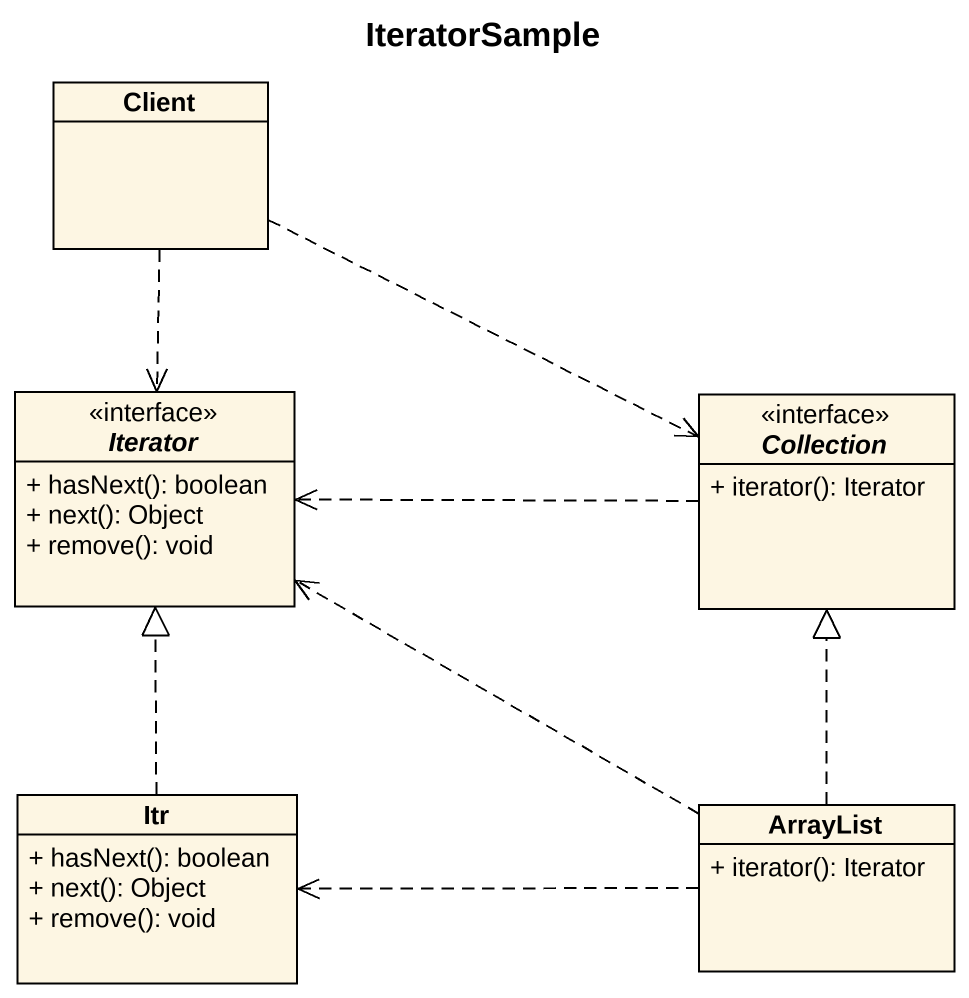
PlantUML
@startuml
title IteratorSample
hide circle
hide empty members
skinparam classAttributeIconSize 0
class Client
interface Iterator <<interface>> {
  + hasNext(): boolean
  + next(): Object
  + remove(): void
}
interface Collection <<interface>> {
  + iterator(): Iterator
}
class Itr {
  + hasNext(): boolean
  + next(): Object
  + remove(): void
}
class ArrayList {
  + iterator(): Iterator
}
Client ..> Iterator
Client .right.> Collection
Collection .left.> Iterator
Itr .up.|> Iterator
ArrayList .left.> Iterator
ArrayList .up.|> Collection
ArrayList .left.> Itr
@enduml
